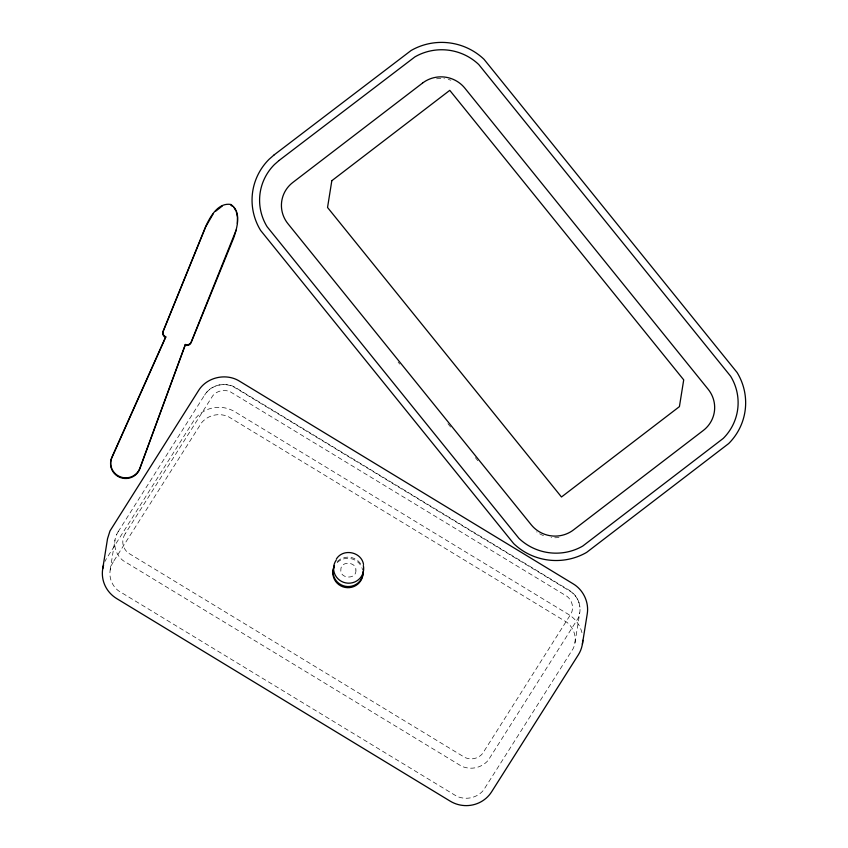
<?xml version="1.0" encoding="UTF-8"?>
<svg xmlns="http://www.w3.org/2000/svg" width="848" height="848" viewBox="0 0 848 848"><rect width="100%" height="100%" fill="white"/><g stroke="black" fill="none" stroke-linecap="round" stroke-linejoin="round"><path stroke-width="0.64" stroke-dasharray="4.24 3.18" d="M110.166 570.015L114.978 539.953M574.944 642.922L579.756 612.86M206.446 392.613A22.578 22.006 9.1 0 1 233.179 386.603L571.7 592.233A22.578 22.006 9.1 0 1 578.082 618.351L488.289 760.2A22.578 22.006 9.1 0 1 461.566 766.21L123.045 560.581A22.578 22.006 9.1 0 1 116.664 534.463L116.78 534.219M116.664 534.463L118.264 531.473M118.158 531.707L204.707 394.924M204.601 395.147C210.717 384.557 225.759 381.24 235.945 387.822L569.019 590.134C575.018 593.727 579.258 600.119 579.926 607.115M398.115 362.054L399.779 364.099M447.935 423.703L451.263 427.816M475.336 457.613L477.827 460.697M436.582 78.811A30.125 29.362 9.1 0 1 444.447 78.747M448.316 79.468A30.125 29.362 9.1 0 1 450.839 80.221M558.98 537.484A30.125 29.362 9.1 0 1 551.115 537.547M543.494 535.629A30.125 29.362 9.1 0 1 536.625 531.844M337.345 561.482A15.063 14.681 9.1 0 1 362.022 566.358M337.165 562.637A15.063 14.681 9.1 0 1 362.637 570.036M581.951 632.682A30.125 29.362 9.1 0 0 568.425 614.365L234.917 411.789A30.125 29.362 9.1 0 0 193.503 421.106L106.795 558.079A30.125 29.362 9.1 0 0 104.961 561.461M355.895 570.004C356.934 579.852 339.603 578.983 340.854 569.697C340.663 560.422 356.446 561.832 355.895 570.004M125.186 533.795L124.052 535.894A14.787 14.405 9.1 0 0 128.228 552.991L465.022 757.571A14.787 14.405 9.1 0 0 482.523 753.628L571.245 613.464A14.787 14.405 9.1 0 0 567.068 596.367L230.274 391.787A14.787 14.405 9.1 0 0 212.774 395.73L125.186 533.795M113.335 561.768L111.851 564.524A22.578 22.006 9.1 0 0 118.232 590.643L456.754 796.272A22.578 22.006 9.1 0 0 483.477 790.251L573.269 648.413A22.578 22.006 9.1 0 0 566.888 622.294L228.356 416.665A22.578 22.006 9.1 0 0 201.633 422.675L113.335 561.768"/><path stroke-width="1.27" d="M237.355 223.522L237.429 217.003L236.285 211.534M102.714 568.796L107.537 538.681L109.975 530.965L198.506 390.631C206.795 377.074 226.268 372.77 239.624 381.24L573.11 583.806C583.339 589.858 589.201 602.281 587.219 614.026L582.396 644.141M165.614 337.43L165.731 336.762A4.516 4.399 9.1 0 1 163.187 331.027L205.81 226.183C210.336 216.41 218.19 202.365 230.879 204.463C241.722 211.756 237.217 227.624 233.698 237.875L191.076 342.709A4.516 4.399 9.1 0 1 185.224 345.147L139.602 469.336A15.063 14.681 9.1 0 1 120.066 477.445A15.063 14.681 9.1 0 1 111.607 458.323L165.614 337.43A4.516 4.399 9.1 0 1 163.081 331.695L205.704 226.851L213.113 213.972M185.224 345.147L185.33 344.479A4.516 4.399 9.1 0 0 191.192 342.041L236.2 229.967M185.33 344.479L139.708 468.668A15.063 14.681 9.1 0 1 120.172 476.777A15.063 14.681 9.1 0 1 111.713 457.644L165.731 336.762M336.349 559.065C343.058 548.041 361.471 551.73 363.527 564.439M215.816 211.12L222.282 206.022M230.773 205.131L232.394 206.308M234.016 207.484L235.723 210.527M582.756 640.314A30.125 29.362 9.1 0 1 578.315 654.857L491.607 791.82A30.125 29.362 9.1 0 1 450.193 801.148L116.685 598.571A30.125 29.362 9.1 0 1 103.594 565.054M362.965 572.644A15.063 14.681 9.1 0 1 345.041 587.399A15.063 14.681 9.1 0 1 334.144 566.952M363.357 565.531A15.063 14.681 9.1 0 1 345.761 582.905A15.063 14.681 9.1 0 1 336.179 560.168M363.145 571.499A15.063 14.681 9.1 0 1 345.231 586.244A15.063 14.681 9.1 0 1 334.335 565.807M331.822 180.709L327.54 207.484L561.482 496.992L679.418 406.627L683.711 379.862L449.769 90.354L331.822 180.709M274.137 154.887L269.017 159.36A60.325 58.777 9.1 0 0 260.622 230.433L513.708 543.632A60.325 58.777 9.1 0 0 586.625 552.398L728.686 443.557A60.325 58.777 9.1 0 0 737.082 372.484L484.007 59.286A60.325 58.777 9.1 0 0 411.079 50.52L274.137 154.887M279.003 160.526L274.445 164.523A52.777 51.421 9.1 0 0 267.088 226.702L518.955 538.385A52.777 51.421 9.1 0 0 582.746 546.059L723.27 438.395A52.777 51.421 9.1 0 0 730.616 376.215L478.76 64.533A52.777 51.421 9.1 0 0 414.958 56.858L279.003 160.526M422.548 83.072L292.814 182.468A30.125 29.362 9.1 0 0 287.938 223.702L531.24 524.795A30.125 29.362 9.1 0 0 573.545 529.883L703.278 430.487A30.125 29.362 9.1 0 0 708.154 389.253L464.852 88.16A30.125 29.362 9.1 0 0 422.548 83.072"/></g></svg>
